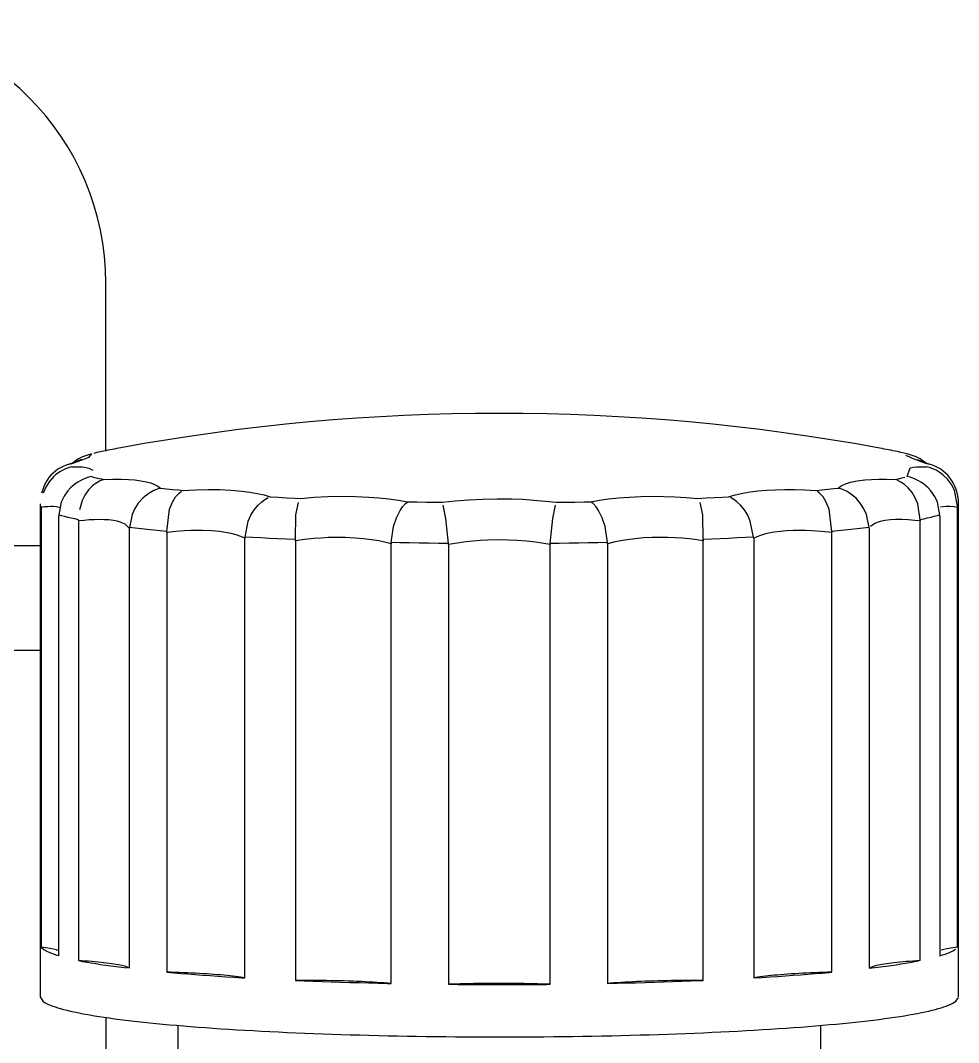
# Model space of a CAD drawing. Header units: millimetres. Extents: x 441156 to 441876, y 4514765 to 4515211.
# Drawn here: x 441490.5253 to 441490.704, y 4514937.3919 to 4514937.5866 of the extents above; entities that cross this region are included whole.
import ezdxf

# ---------------------------------------------------------------- set-up
doc = ezdxf.new("R2010")
doc.units = ezdxf.units.MM
for name, color, linetype in [('Collettore SL', 7, 'Continuous'), ('Piantone', 5, 'Continuous'), ('Staffa', 8, 'Continuous')]:
    doc.layers.add(name, color=color, linetype=linetype)

msp = doc.modelspace()

# ---------------------------------------------------------------- linework, layer by layer
at = {"layer": 'Collettore SL', "color": 254, "linetype": 'Continuous'}
for p, q in [((441490.5415003175, 4514937.396707918), (441490.5415003175, 4514937.388525819)), ((441490.5552503174, 4514937.395189829), (441490.5552503174, 4514937.386397131)), ((441490.6777503174, 4514937.386397131), (441490.6777503174, 4514937.395189829))]:
    msp.add_line(p, q, dxfattribs=at)
at = {"layer": 'Piantone', "color": 254, "linetype": 'Continuous'}
for p, q in [((441490.5388053364, 4514937.504005873), (441490.538231937, 4514937.503871009)), ((441490.6947696859, 4514937.503870737), (441490.6941952985, 4514937.504005873)), ((441490.6947727884, 4514937.503869883), (441490.694670196, 4514937.503898003)), ((441490.5290003174, 4514937.494537937), (441490.5290003174, 4514937.400635974)), ((441490.7040003174, 4514937.400635974), (441490.7040003174, 4514937.494537937)), ((441490.5291761183, 4514937.493838386), (441490.5291757136, 4514937.494055315)), ((441490.5291761183, 4514937.493838386), (441490.5291761183, 4514937.410114742)), ((441490.7038249213, 4514937.494055315), (441490.7038245166, 4514937.493838386)), ((441490.7038245166, 4514937.410114742), (441490.7038245166, 4514937.493838386)), ((441490.5325481055, 4514937.492388393), (441490.5325463046, 4514937.492172554)), ((441490.5325463046, 4514937.40844891), (441490.5325463046, 4514937.492172554)), ((441490.5363385191, 4514937.491264476), (441490.5363359578, 4514937.491481359)), ((441490.5363385191, 4514937.491264476), (441490.5363385191, 4514937.407540833)), ((441490.6966646771, 4514937.491481359), (441490.6966621157, 4514937.491264476)), ((441490.6966621157, 4514937.407540833), (441490.6966621157, 4514937.491264476)), ((441490.7004543303, 4514937.492172554), (441490.7004525294, 4514937.492388393)), ((441490.7004543303, 4514937.492172554), (441490.7004543303, 4514937.40844891)), ((441490.5460463731, 4514937.490015493), (441490.5460425839, 4514937.489799568)), ((441490.5460425839, 4514937.406075925), (441490.5460425839, 4514937.489799568)), ((441490.5531696159, 4514937.489059296), (441490.5531652067, 4514937.489276073)), ((441490.5531696159, 4514937.489059296), (441490.5531696159, 4514937.405335653)), ((441490.6798354281, 4514937.489276073), (441490.679831019, 4514937.489059296)), ((441490.679831019, 4514937.405335653), (441490.679831019, 4514937.489059296)), ((441490.686958051, 4514937.489799568), (441490.6869542617, 4514937.490015493)), ((441490.686958051, 4514937.489799568), (441490.686958051, 4514937.406075925)), ((441490.5680424263, 4514937.488188067), (441490.5680371057, 4514937.487972002)), ((441490.5680371057, 4514937.404248359), (441490.5680371057, 4514937.487972002)), ((441490.57763933, 4514937.487488824), (441490.5776336048, 4514937.487705444)), ((441490.57763933, 4514937.487488824), (441490.57763933, 4514937.40376518)), ((441490.5958832162, 4514937.487126528), (441490.5958770061, 4514937.486910287)), ((441490.5958770061, 4514937.403186643), (441490.5958770061, 4514937.486910287)), ((441490.6067962527, 4514937.486742481), (441490.606789902, 4514937.486958915)), ((441490.6067962527, 4514937.486742481), (441490.6067962527, 4514937.403018837)), ((441490.6262107328, 4514937.486958915), (441490.6262043822, 4514937.486742481)), ((441490.6262043822, 4514937.403018837), (441490.6262043822, 4514937.486742481)), ((441490.6371236288, 4514937.486910287), (441490.6371174187, 4514937.487126528)), ((441490.6371236288, 4514937.486910287), (441490.6371236288, 4514937.403186643)), ((441490.6553670301, 4514937.487705444), (441490.6553613049, 4514937.487488824)), ((441490.6553613049, 4514937.40376518), (441490.6553613049, 4514937.487488824)), ((441490.6649635292, 4514937.487972002), (441490.6649582086, 4514937.488188067)), ((441490.6649635292, 4514937.487972002), (441490.6649635292, 4514937.404248359))]:
    msp.add_line(p, q, dxfattribs=at)
for points in [[(441490.5411014564, 4514937.504555698, 0), (441490.5404330192, 4514937.504409488, 0), (441490.5398019014, 4514937.504262024, 0), (441490.5392084126, 4514937.504113377, 0), (441490.5388053364, 4514937.504005873, 0)], [(441490.6941952985, 4514937.504005873, 0), (441490.6936290304, 4514937.504155323, 0), (441490.6930249222, 4514937.504303644, 0), (441490.6923832702, 4514937.504450763, 0), (441490.6918991785, 4514937.504555698, 0)], [(441490.5368583909, 4514937.502946458, 0), (441490.5368534536, 4514937.502944126, 0), (441490.536801967, 4514937.502920724, 0), (441490.536673769, 4514937.502865234, 0), (441490.5364391796, 4514937.502768542, 0), (441490.5360620999, 4514937.502620208, 0), (441490.5355074501, 4514937.502411245, 0), (441490.534750296, 4514937.502136815, 0), (441490.533970579, 4514937.501862786, 0)], [(441490.5388053364, 4514937.504005873, 0), (441490.5389818585, 4514937.504008203, 0), (441490.5391105011, 4514937.503996727, 0), (441490.5392222441, 4514937.503927991, 0), (441490.5391206302, 4514937.503799216, 0), (441490.5387925233, 4514937.503604557, 0), (441490.5382407282, 4514937.503348518, 0), (441490.5376484514, 4514937.503103808, 0), (441490.5369218691, 4514937.502823083, 0), (441490.5360468211, 4514937.502501289, 0), (441490.5350407855, 4514937.502145112, 0)], [(441490.6979598494, 4514937.502145112, 0), (441490.6968744585, 4514937.502529927, 0), (441490.6959390774, 4514937.502875886, 0), (441490.6952505395, 4514937.503144516, 0), (441490.694690867, 4514937.503378532, 0), (441490.6942564588, 4514937.503580065, 0), (441490.6939604606, 4514937.503743672, 0), (441490.6938041046, 4514937.503869, 0), (441490.6937891946, 4514937.503954782, 0), (441490.6939195463, 4514937.504001082, 0), (441490.6941952985, 4514937.504005873, 0)], [(441490.6990324456, 4514937.501861989, 0), (441490.6988550555, 4514937.501923773, 0), (441490.6978610739, 4514937.502277106, 0), (441490.6971738292, 4514937.502531226, 0), (441490.6966847978, 4514937.502720152, 0), (441490.6963748953, 4514937.502845949, 0), (441490.6962077564, 4514937.502917497, 0), (441490.6961412898, 4514937.502947509, 0), (441490.6961344053, 4514937.502950753, 0)], [(441490.5350407855, 4514937.501560001, 0), (441490.5349864461, 4514937.501547008, 0), (441490.5345598784, 4514937.501429756, 0), (441490.5341391778, 4514937.501286686, 0), (441490.5337244339, 4514937.501117402, 0), (441490.5333266311, 4514937.500926798, 0), (441490.5329158632, 4514937.500698455, 0), (441490.5325178758, 4514937.500443494, 0), (441490.5320258495, 4514937.500076087, 0), (441490.5315608286, 4514937.49966626, 0), (441490.531120789, 4514937.499209216, 0), (441490.5307160813, 4514937.49871227, 0), (441490.5303713141, 4514937.498210957, 0), (441490.530064376, 4514937.497679065, 0), (441490.5297948988, 4514937.497111366, 0), (441490.5295704045, 4514937.496518117, 0), (441490.5293999483, 4514937.495928089, 0), (441490.5292759764, 4514937.495321449, 0), (441490.5291998651, 4514937.494692828, 0), (441490.5291811664, 4514937.49437429, 0), (441490.5291757136, 4514937.494055315, 0)], [(441490.5350407855, 4514937.502145112, 0), (441490.5349864225, 4514937.501987794, 0), (441490.534972051, 4514937.50183041, 0), (441490.5349976781, 4514937.501673037, 0), (441490.5350407855, 4514937.501560001, 0)], [(441490.5350407855, 4514937.501560001, 0), (441490.5361261764, 4514937.501574098, 0), (441490.5370615575, 4514937.501533912, 0), (441490.5377500954, 4514937.501453531, 0), (441490.5383097679, 4514937.501331358, 0), (441490.5387441761, 4514937.501164426, 0), (441490.5390401743, 4514937.500955431, 0), (441490.5391965302, 4514937.500704023, 0), (441490.5392114402, 4514937.50041236, 0), (441490.5390810886, 4514937.500075116, 0), (441490.5388053364, 4514937.499699241, 0)], [(441490.6941952985, 4514937.499699241, 0), (441490.6940187764, 4514937.499920311, 0), (441490.6938901338, 4514937.50012913, 0), (441490.6937783908, 4514937.500523535, 0), (441490.6938800046, 4514937.500858491, 0), (441490.6942081116, 4514937.501138379, 0), (441490.6947599067, 4514937.501350585, 0), (441490.6953521835, 4514937.501469214, 0), (441490.6960787658, 4514937.501544059, 0), (441490.6969538138, 4514937.501574908, 0), (441490.6979598494, 4514937.501560001, 0)], [(441490.6979598494, 4514937.501560001, 0), (441490.6980142124, 4514937.501717318, 0), (441490.6980285839, 4514937.501874702, 0), (441490.6980029568, 4514937.502032075, 0), (441490.6979598494, 4514937.502145112, 0)], [(441490.7038249213, 4514937.494055315, 0), (441490.7038023347, 4514937.494672231, 0), (441490.7037304442, 4514937.495285408, 0), (441490.7036054884, 4514937.495908285, 0), (441490.7034302303, 4514937.496518117, 0), (441490.7032132458, 4514937.497093569, 0), (441490.7029520332, 4514937.497648879, 0), (441490.7026393964, 4514937.498194871, 0), (441490.7022845536, 4514937.49871227, 0), (441490.7018925695, 4514937.49919476, 0), (441490.7014642922, 4514937.499642745, 0), (441490.7009894364, 4514937.500064111, 0), (441490.700482759, 4514937.500443494, 0), (441490.7001072074, 4514937.500684987, 0), (441490.6997187821, 4514937.500903513, 0), (441490.6993153342, 4514937.501099912, 0), (441490.6989085849, 4514937.501268896, 0), (441490.6984654947, 4514937.501422097, 0), (441490.6980141887, 4514937.501547008, 0), (441490.6979598494, 4514937.501560001, 0)], [(441490.5303579145, 4514937.499047074, 0), (441490.5302049665, 4514937.498804942, 0), (441490.5298210164, 4514937.498100179, 0), (441490.529502897, 4514937.497351626, 0), (441490.5292575132, 4514937.496565113, 0), (441490.5290796336, 4514937.495669451, 0), (441490.5290035889, 4514937.494768239, 0), (441490.5290003175, 4514937.494536911, 0)], [(441490.5411014564, 4514937.499149415, 0), (441490.5410558206, 4514937.499134885, 0), (441490.5406974587, 4514937.499005333, 0), (441490.5403460487, 4514937.498850636, 0), (441490.5399999062, 4514937.498669658, 0), (441490.5396687715, 4514937.498467852, 0), (441490.5393271802, 4514937.498227469, 0), (441490.53899846, 4514937.497961818, 0), (441490.5385915749, 4514937.497579283, 0), (441490.5382112506, 4514937.497157779, 0), (441490.5378509021, 4514937.496686712, 0), (441490.5375237651, 4514937.496180241, 0), (441490.5372452241, 4514937.495667624, 0), (441490.53700088, 4514937.495128985, 0), (441490.5367873147, 4514937.494551766, 0), (441490.5366132874, 4514937.49395449, 0), (441490.5364833242, 4514937.493357747, 0), (441490.5363931496, 4514937.492749914, 0), (441490.5363428257, 4514937.492116951, 0), (441490.5363359578, 4514937.491481359, 0)], [(441490.5388053364, 4514937.499699241, 0), (441490.5393716045, 4514937.499549789, 0), (441490.5399757127, 4514937.499401469, 0), (441490.5406173646, 4514937.49925435, 0), (441490.5411014564, 4514937.499149415, 0)], [(441490.5411014564, 4514937.499149415, 0), (441490.5428487802, 4514937.499207046, 0), (441490.5444854161, 4514937.499206386, 0), (441490.5458172309, 4514937.499157053, 0), (441490.5470420366, 4514937.499062304, 0), (441490.5481732203, 4514937.498919432, 0), (441490.5491824569, 4514937.498730496, 0), (441490.5500685867, 4514937.498495108, 0), (441490.5508231906, 4514937.498215271, 0), (441490.5514532577, 4514937.497885707, 0), (441490.5519410487, 4514937.49751309, 0)], [(441490.6810595862, 4514937.49751309, 0), (441490.6813229058, 4514937.497732827, 0), (441490.6816342659, 4514937.497938838, 0), (441490.6824379983, 4514937.498322608, 0), (441490.6834433823, 4514937.498640552, 0), (441490.6846828186, 4514937.49889635, 0), (441490.6861200913, 4514937.499077989, 0), (441490.6873895635, 4514937.499168007, 0), (441490.6887700016, 4514937.499210471, 0), (441490.6902842023, 4514937.499204602, 0), (441490.6918991785, 4514937.499149415, 0)], [(441490.6918991785, 4514937.499149415, 0), (441490.6925676157, 4514937.499295625, 0), (441490.6931987334, 4514937.499443089, 0), (441490.6937922222, 4514937.499591735, 0), (441490.6941952985, 4514937.499699241, 0)], [(441490.6966646771, 4514937.491481359, 0), (441490.6966586184, 4514937.492098716, 0), (441490.6966115486, 4514937.492713721, 0), (441490.6965205468, 4514937.493339918, 0), (441490.6963873475, 4514937.49395449, 0), (441490.6962185539, 4514937.49453587, 0), (441490.6960122877, 4514937.495098365, 0), (441490.6957626645, 4514937.495652997, 0), (441490.6954768698, 4514937.496180241, 0), (441490.6951589101, 4514937.496673642, 0), (441490.6948094225, 4514937.497133579, 0), (441490.694419853, 4514937.49756823, 0), (441490.6940021748, 4514937.497961818, 0), (441490.6936914228, 4514937.498213857, 0), (441490.6933690814, 4514937.498443307, 0), (441490.6930333422, 4514937.498651066, 0), (441490.6926939635, 4514937.498831516, 0), (441490.6923233074, 4514937.498997223, 0), (441490.6919448142, 4514937.499134885, 0), (441490.6918991785, 4514937.499149415, 0)], [(441490.5348145783, 4514937.497573944, 0), (441490.5346859896, 4514937.497444577, 0), (441490.5342552424, 4514937.496962916, 0), (441490.5338838918, 4514937.496472524, 0), (441490.5335533223, 4514937.495954532, 0), (441490.533258861, 4514937.495396684, 0), (441490.5330125521, 4514937.494816717, 0), (441490.5328212791, 4514937.494234654, 0), (441490.5326793459, 4514937.493639215, 0), (441490.5325863667, 4514937.493016466, 0), (441490.5325481055, 4514937.492388393, 0)], [(441490.5519410487, 4514937.49751309, 0), (441490.5518892237, 4514937.497499495, 0), (441490.5514808301, 4514937.497377494, 0), (441490.5510777999, 4514937.49723059, 0), (441490.5506781666, 4514937.497057687, 0), (441490.5502932242, 4514937.496864004, 0), (441490.5498931939, 4514937.496632443, 0), (441490.5495051574, 4514937.496375746, 0), (441490.549020128, 4514937.496005008, 0), (441490.5485612986, 4514937.495595354, 0), (441490.5481206515, 4514937.495136409, 0), (441490.5477143733, 4514937.494641885, 0), (441490.5473622626, 4514937.494140374, 0), (441490.5470469003, 4514937.493612457, 0), (441490.5467638095, 4514937.493045732, 0), (441490.5465245563, 4514937.492458303, 0), (441490.5463360068, 4514937.491870404, 0), (441490.5461927616, 4514937.491270582, 0), (441490.5460942679, 4514937.490644891, 0), (441490.5460463731, 4514937.490015493, 0)], [(441490.5519410487, 4514937.49751309, 0), (441490.5530596476, 4514937.497389532, 0), (441490.5542093712, 4514937.497268164, 0), (441490.5553896552, 4514937.497149045, 0), (441490.5562563426, 4514937.497064868, 0)], [(441490.5531652067, 4514937.489276073, 0), (441490.5531540069, 4514937.489893351, 0), (441490.5531705787, 4514937.490509333, 0), (441490.5532166502, 4514937.491137637, 0), (441490.5532917251, 4514937.491755409, 0), (441490.5533919687, 4514937.492340924, 0), (441490.5535184097, 4514937.492908531, 0), (441490.553674911, 4514937.493469405, 0), (441490.5538571868, 4514937.494003843, 0), (441490.5540627714, 4514937.494505289, 0), (441490.5542913158, 4514937.49497411, 0), (441490.5545486111, 4514937.495418701, 0), (441490.5548269121, 4514937.495822986, 0), (441490.5550353833, 4514937.496083004, 0), (441490.5552527617, 4514937.496320749, 0), (441490.5554802969, 4514937.496537163, 0), (441490.5557113711, 4514937.496726381, 0), (441490.5559648864, 4514937.496901679, 0), (441490.5562249149, 4514937.497049155, 0), (441490.5562563426, 4514937.497064868, 0)], [(441490.5562563426, 4514937.497064868, 0), (441490.5574313665, 4514937.497135208, 0), (441490.5585901694, 4514937.497188515, 0), (441490.5609470423, 4514937.497243999, 0), (441490.5632001786, 4514937.497223486, 0), (441490.5653937953, 4514937.497122699, 0), (441490.5674442669, 4514937.496942072, 0), (441490.5689532903, 4514937.496743493, 0), (441490.5703565718, 4514937.496496818, 0), (441490.5716710623, 4514937.496197138, 0), (441490.5728635616, 4514937.495850343, 0)], [(441490.6601370733, 4514937.495850343, 0), (441490.6614361943, 4514937.496224402, 0), (441490.6628869791, 4514937.496544427, 0), (441490.6642766868, 4514937.496777775, 0), (441490.6657664909, 4514937.496964987, 0), (441490.6673799201, 4514937.497107193, 0), (441490.6690831038, 4514937.497199991, 0), (441490.6708766543, 4514937.497242937, 0), (441490.6727444469, 4514937.497235483, 0), (441490.6747151654, 4514937.497176058, 0), (441490.6767442923, 4514937.497064868, 0)], [(441490.6767442923, 4514937.497064868, 0), (441490.6779461802, 4514937.497182335, 0), (441490.6791179221, 4514937.497302094, 0), (441490.6802589432, 4514937.497424084, 0), (441490.6810595862, 4514937.49751309, 0)], [(441490.6798354281, 4514937.489276073, 0), (441490.6798466279, 4514937.489893351, 0), (441490.6798300561, 4514937.490509333, 0), (441490.6797839847, 4514937.491137637, 0), (441490.6797089098, 4514937.491755409, 0), (441490.6796086662, 4514937.492340924, 0), (441490.6794822252, 4514937.492908531, 0), (441490.6793257238, 4514937.493469405, 0), (441490.6791434481, 4514937.494003843, 0), (441490.6789378634, 4514937.494505289, 0), (441490.6787093191, 4514937.49497411, 0), (441490.6784520238, 4514937.495418701, 0), (441490.6781737228, 4514937.495822986, 0), (441490.6779652516, 4514937.496083004, 0), (441490.6777478732, 4514937.496320749, 0), (441490.677520338, 4514937.496537163, 0), (441490.6772892638, 4514937.496726381, 0), (441490.6770357484, 4514937.496901679, 0), (441490.67677572, 4514937.497049155, 0), (441490.6767442923, 4514937.497064868, 0)], [(441490.6869542617, 4514937.490015493, 0), (441490.6869084574, 4514937.49062685, 0), (441490.6868148865, 4514937.491234834, 0), (441490.6866695145, 4514937.491852824, 0), (441490.6864760786, 4514937.492458303, 0), (441490.6862438825, 4514937.493030112, 0), (441490.6859701226, 4514937.493582417, 0), (441490.6856476365, 4514937.494126051, 0), (441490.6852862615, 4514937.494641885, 0), (441490.6848912918, 4514937.495123661, 0), (441490.6844636772, 4514937.495571804, 0), (441490.6839934514, 4514937.495994279, 0), (441490.6834954775, 4514937.496375746, 0), (441490.6831285701, 4514937.496619308, 0), (441490.6827508466, 4514937.496840398, 0), (441490.6823602637, 4514937.497039877, 0), (441490.6819681618, 4514937.497212369, 0), (441490.6815428236, 4514937.497369821, 0), (441490.6811114111, 4514937.497499495, 0), (441490.6810595862, 4514937.49751309, 0)], [(441490.7004525294, 4514937.492388393, 0), (441490.7004161394, 4514937.492998486, 0), (441490.7003280991, 4514937.49360368, 0), (441490.7001842607, 4514937.494217225, 0), (441490.6999880828, 4514937.494816717, 0), (441490.6997490788, 4514937.495381285, 0), (441490.6994644258, 4514937.495925007, 0), (441490.6991264839, 4514937.496458491, 0), (441490.6987453925, 4514937.496962916, 0), (441490.6983266631, 4514937.497432187, 0), (441490.6981963218, 4514937.49756384, 0)], [(441490.5291757136, 4514937.494055315, 0), (441490.5290772853, 4514937.49421814, 0), (441490.5290188207, 4514937.494381111, 0), (441490.5290003174, 4514937.494537937, 0)], [(441490.5680424263, 4514937.488188067, 0), (441490.5680918384, 4514937.488798711, 0), (441490.5681799359, 4514937.489411663, 0), (441490.5683087239, 4514937.490031613, 0), (441490.56847667, 4514937.490644899, 0), (441490.5686733044, 4514937.491221406, 0), (441490.5689038993, 4514937.491783354, 0), (441490.5691710306, 4514937.492334224, 0), (441490.5694701042, 4514937.492862033, 0), (441490.5697925425, 4514937.493353297, 0), (441490.5701419172, 4514937.493814918, 0), (441490.5705214309, 4514937.494249082, 0), (441490.5709241063, 4514937.494645759, 0), (441490.5712181065, 4514937.494899087, 0), (441490.5715208412, 4514937.495131026, 0), (441490.5718324019, 4514937.495341294, 0), (441490.5721442527, 4514937.495524605, 0), (441490.5724809109, 4514937.495693499, 0), (441490.5728226513, 4514937.495835323, 0), (441490.5728635616, 4514937.495850343, 0)], [(441490.5728635616, 4514937.495850343, 0), (441490.5743995717, 4514937.495767581, 0), (441490.575956237, 4514937.495687804, 0), (441490.5775327936, 4514937.495611052, 0), (441490.5786775413, 4514937.495557787, 0)], [(441490.5776336048, 4514937.487705444, 0), (441490.5776064973, 4514937.488322133, 0), (441490.5775905722, 4514937.488938126, 0), (441490.5775861566, 4514937.489567069, 0), (441490.5775940519, 4514937.490186118, 0), (441490.5776136547, 4514937.490773475, 0), (441490.5776450198, 4514937.491343507, 0), (441490.5776895229, 4514937.491907469, 0), (441490.5777462944, 4514937.49244558, 0), (441490.5778147075, 4514937.492951238, 0), (441490.5778947429, 4514937.4934248, 0), (441490.5779887306, 4514937.49387479, 0), (441490.578094087, 4514937.494284971, 0), (441490.5781751326, 4514937.494549438, 0), (441490.578261329, 4514937.494791849, 0), (441490.5783532162, 4514937.495013172, 0), (441490.5784481148, 4514937.495207399, 0), (441490.5785539118, 4514937.495388219, 0), (441490.5786641123, 4514937.495541384, 0), (441490.5786775413, 4514937.495557787, 0)], [(441490.5786775413, 4514937.495557787, 0), (441490.5799440151, 4514937.495665647, 0), (441490.5812109523, 4514937.495756233, 0), (441490.5838469586, 4514937.495888447, 0), (441490.5864492609, 4514937.495942553, 0), (441490.5890733295, 4514937.495915803, 0), (441490.5916229606, 4514937.495805871, 0), (441490.593572867, 4514937.495660448, 0), (441490.5954555697, 4514937.495464271, 0), (441490.5972959365, 4514937.495213075, 0), (441490.5990493112, 4514937.494911552, 0)], [(441490.5958832162, 4514937.487126528, 0), (441490.595930806, 4514937.487740848, 0), (441490.5960022744, 4514937.488354068, 0), (441490.5961000414, 4514937.488979771, 0), (441490.5962211444, 4514937.489595227, 0), (441490.5963599049, 4514937.490178804, 0), (441490.5965181168, 4514937.490744812, 0), (441490.5966995574, 4514937.491304431, 0), (441490.596898373, 4514937.491838036, 0), (441490.5971115178, 4514937.492339103, 0), (441490.597338384, 4514937.492808008, 0), (441490.5975839561, 4514937.493253189, 0), (441490.5978402189, 4514937.493658582, 0), (441490.5980268019, 4514937.493919702, 0), (441490.5982170827, 4514937.49415881, 0), (441490.5984120425, 4514937.494376863, 0), (441490.5986060282, 4514937.494567947, 0), (441490.5988145939, 4514937.494745508, 0), (441490.5990242501, 4514937.494895518, 0), (441490.5990493112, 4514937.494911552, 0)], [(441490.5990493112, 4514937.494911552, 0), (441490.6008174672, 4514937.494879568, 0), (441490.6025933173, 4514937.494851005, 0), (441490.6043759904, 4514937.494825877, 0), (441490.6056607251, 4514937.494809949, 0)], [(441490.6056607251, 4514937.494809949, 0), (441490.6068658934, 4514937.494955792, 0), (441490.6080881534, 4514937.495084632, 0), (441490.6106853518, 4514937.495297269, 0), (441490.6133229443, 4514937.495431902, 0), (441490.6160609631, 4514937.495487556, 0), (441490.6188022307, 4514937.495458933, 0), (441490.6209578327, 4514937.495376604, 0), (441490.6230928748, 4514937.495242171, 0), (441490.6252371426, 4514937.49505221, 0), (441490.6273399098, 4514937.494809949, 0)], [(441490.606789902, 4514937.486958915, 0), (441490.6067501564, 4514937.487574577, 0), (441490.6067036553, 4514937.488189611, 0), (441490.6066492851, 4514937.488817651, 0), (441490.6065890485, 4514937.489435894, 0), (441490.6065256461, 4514937.490022577, 0), (441490.6064581522, 4514937.490592054, 0), (441490.6063852893, 4514937.491155582, 0), (441490.6063097093, 4514937.491693404, 0), (441490.6062326991, 4514937.492198929, 0), (441490.6061545721, 4514937.492672522, 0), (441490.6060739157, 4514937.493122716, 0), (441490.6059936201, 4514937.493533282, 0), (441490.6059374649, 4514937.493798132, 0), (441490.6058820827, 4514937.494041015, 0), (441490.6058272389, 4514937.494262908, 0), (441490.6057745157, 4514937.494457783, 0), (441490.6057198337, 4514937.494639389, 0), (441490.6056669144, 4514937.494793435, 0), (441490.6056607251, 4514937.494809949, 0)], [(441490.6262107328, 4514937.486958915, 0), (441490.6262504784, 4514937.487574577, 0), (441490.6262969795, 4514937.488189611, 0), (441490.6263513498, 4514937.488817651, 0), (441490.6264115864, 4514937.489435894, 0), (441490.6264749888, 4514937.490022577, 0), (441490.6265424826, 4514937.490592054, 0), (441490.6266153455, 4514937.491155582, 0), (441490.6266909256, 4514937.491693404, 0), (441490.6267679357, 4514937.492198929, 0), (441490.6268460628, 4514937.492672522, 0), (441490.6269267192, 4514937.493122716, 0), (441490.6270070148, 4514937.493533282, 0), (441490.62706317, 4514937.493798132, 0), (441490.6271185522, 4514937.494041015, 0), (441490.627173396, 4514937.494262908, 0), (441490.6272261192, 4514937.494457783, 0), (441490.6272808012, 4514937.494639389, 0), (441490.6273337205, 4514937.494793435, 0), (441490.6273399098, 4514937.494809949, 0)], [(441490.6273399098, 4514937.494809949, 0), (441490.6291269459, 4514937.4948326, 0), (441490.6309077871, 4514937.494858696, 0), (441490.63268156, 4514937.494888224, 0), (441490.6339513236, 4514937.494911552, 0)], [(441490.6339513236, 4514937.494911552, 0), (441490.6355847033, 4514937.495194514, 0), (441490.6373016595, 4514937.495434579, 0), (441490.6392763335, 4514937.495646764, 0), (441490.6413262871, 4514937.495802746, 0), (441490.6434869767, 4514937.495902971, 0), (441490.6457038561, 4514937.495943106, 0), (441490.6478051563, 4514937.495926196, 0), (441490.6499350201, 4514937.495857307, 0), (441490.6521245586, 4514937.495733947, 0), (441490.6543230935, 4514937.495557787, 0)], [(441490.6371174187, 4514937.487126528, 0), (441490.6370698289, 4514937.487740848, 0), (441490.6369983605, 4514937.488354068, 0), (441490.6369005935, 4514937.488979771, 0), (441490.6367794905, 4514937.489595227, 0), (441490.63664073, 4514937.490178804, 0), (441490.636482518, 4514937.490744812, 0), (441490.6363010775, 4514937.491304431, 0), (441490.6361022618, 4514937.491838036, 0), (441490.6358891171, 4514937.492339103, 0), (441490.6356622509, 4514937.492808008, 0), (441490.6354166788, 4514937.493253189, 0), (441490.635160416, 4514937.493658582, 0), (441490.634973833, 4514937.493919702, 0), (441490.6347835521, 4514937.49415881, 0), (441490.6345885924, 4514937.494376863, 0), (441490.6343946067, 4514937.494567947, 0), (441490.634186041, 4514937.494745508, 0), (441490.6339763848, 4514937.494895518, 0), (441490.6339513236, 4514937.494911552, 0)], [(441490.6543230935, 4514937.495557787, 0), (441490.6559134667, 4514937.495632343, 0), (441490.6574845035, 4514937.49570995, 0), (441490.659035433, 4514937.495790571, 0), (441490.6601370733, 4514937.495850343, 0)], [(441490.6553670301, 4514937.487705444, 0), (441490.6553941375, 4514937.488322133, 0), (441490.6554100626, 4514937.488938126, 0), (441490.6554144783, 4514937.489567069, 0), (441490.655406583, 4514937.490186118, 0), (441490.6553869802, 4514937.490773475, 0), (441490.6553556151, 4514937.491343507, 0), (441490.655311112, 4514937.491907469, 0), (441490.6552543404, 4514937.49244558, 0), (441490.6551859273, 4514937.492951238, 0), (441490.655105892, 4514937.4934248, 0), (441490.6550119043, 4514937.49387479, 0), (441490.6549065479, 4514937.494284971, 0), (441490.6548255022, 4514937.494549438, 0), (441490.6547393059, 4514937.494791849, 0), (441490.6546474187, 4514937.495013172, 0), (441490.6545525201, 4514937.495207399, 0), (441490.6544467231, 4514937.495388219, 0), (441490.6543365226, 4514937.495541384, 0), (441490.6543230935, 4514937.495557787, 0)], [(441490.6649582086, 4514937.488188067, 0), (441490.6649087965, 4514937.488798711, 0), (441490.664820699, 4514937.489411663, 0), (441490.664691911, 4514937.490031613, 0), (441490.6645239648, 4514937.490644899, 0), (441490.6643273305, 4514937.491221406, 0), (441490.6640967355, 4514937.491783354, 0), (441490.6638296043, 4514937.492334224, 0), (441490.6635305306, 4514937.492862033, 0), (441490.6632080923, 4514937.493353297, 0), (441490.6628587177, 4514937.493814918, 0), (441490.662479204, 4514937.494249082, 0), (441490.6620765286, 4514937.494645759, 0), (441490.6617825284, 4514937.494899087, 0), (441490.6614797937, 4514937.495131026, 0), (441490.661168233, 4514937.495341294, 0), (441490.6608563822, 4514937.495524605, 0), (441490.660519724, 4514937.495693499, 0), (441490.6601779836, 4514937.495835323, 0), (441490.6601370733, 4514937.495850343, 0)], [(441490.7040003174, 4514937.494537937, 0), (441490.703980318, 4514937.494374895, 0), (441490.7039203289, 4514937.494211928, 0), (441490.7038249213, 4514937.494055315, 0)], [(441490.5327256093, 4514937.493791888, 0), (441490.5324962703, 4514937.493870395, 0), (441490.5320686761, 4514937.493952567, 0), (441490.5315403643, 4514937.493993024, 0), (441490.5310439515, 4514937.493995177, 0), (441490.5304859952, 4514937.493970366, 0), (441490.5298604003, 4514937.493917938, 0), (441490.5291761183, 4514937.493838386, 0)], [(441490.7038245166, 4514937.493838386, 0), (441490.7031491561, 4514937.493917046, 0), (441490.7023518186, 4514937.493980053, 0), (441490.7016538771, 4514937.493997161, 0), (441490.7010554124, 4514937.493966703, 0), (441490.7005702234, 4514937.493887404, 0), (441490.7002695138, 4514937.493789523, 0)], [(441490.5363359578, 4514937.491481359, 0), (441490.5356044997, 4514937.491631432, 0), (441490.5349100215, 4514937.491782831, 0), (441490.5342528407, 4514937.491935492, 0), (441490.5336332577, 4514937.49208934, 0), (441490.5330515556, 4514937.49224431, 0), (441490.5325481055, 4514937.492388393, 0)], [(441490.5460425839, 4514937.489799568, 0), (441490.546040204, 4514937.489803953, 0), (441490.5457076569, 4514937.490237985, 0), (441490.5452150924, 4514937.490613194, 0), (441490.544784622, 4514937.490835054, 0), (441490.5442803116, 4514937.491026926, 0), (441490.5437045567, 4514937.491187715, 0), (441490.5429574723, 4514937.491333164, 0), (441490.5421215834, 4514937.491436383, 0), (441490.5411821007, 4514937.491497546, 0), (441490.5401591941, 4514937.491514164, 0), (441490.5392789724, 4514937.49149516, 0), (441490.5383510149, 4514937.491447514, 0), (441490.5373659937, 4514937.491370335, 0), (441490.5363385191, 4514937.491264476, 0)], [(441490.6966621157, 4514937.491264476, 0), (441490.6956483627, 4514937.491369095, 0), (441490.6943811844, 4514937.49146393, 0), (441490.6931921753, 4514937.491509936, 0), (441490.69206519, 4514937.491505826, 0), (441490.6910335801, 4514937.491450005, 0), (441490.6899779314, 4514937.49132267, 0), (441490.6890629605, 4514937.491128738, 0), (441490.6885196579, 4514937.490957472, 0), (441490.688047169, 4514937.490755936, 0), (441490.6876476445, 4514937.490525261, 0), (441490.687240791, 4514937.49018503, 0), (441490.686958051, 4514937.489799568, 0)], [(441490.7004525294, 4514937.492388393, 0), (441490.699906056, 4514937.492232453, 0), (441490.6993214553, 4514937.492077567, 0), (441490.6986989947, 4514937.491923805, 0), (441490.6980389586, 4514937.49177124, 0), (441490.6973416487, 4514937.491619938, 0), (441490.6966646771, 4514937.491481359, 0)], [(441490.5531652067, 4514937.489276073, 0), (441490.5518889435, 4514937.48939529, 0), (441490.5506422162, 4514937.489516858, 0), (441490.5494255945, 4514937.489640721, 0), (441490.5482396346, 4514937.489766823, 0), (441490.5470848787, 4514937.489895106, 0), (441490.5460463731, 4514937.490015493, 0)], [(441490.5680371057, 4514937.487972002, 0), (441490.5672293162, 4514937.488318984, 0), (441490.566351003, 4514937.488614881, 0), (441490.5653842037, 4514937.488868563, 0), (441490.5643112808, 4514937.489082175, 0), (441490.5631555169, 4514937.489249198, 0), (441490.5616539939, 4514937.489387472, 0), (441490.5600503239, 4514937.489455147, 0), (441490.558895157, 4514937.489460298, 0), (441490.5577004139, 4514937.489431934, 0), (441490.5564723759, 4514937.489370311, 0), (441490.5548412846, 4514937.489241757, 0), (441490.5531696159, 4514937.489059296, 0)], [(441490.679831019, 4514937.489059296, 0), (441490.6798128315, 4514937.489061546, 0), (441490.6779164906, 4514937.489264066, 0), (441490.6760743489, 4514937.489396774, 0), (441490.6748476185, 4514937.489446503, 0), (441490.6736564164, 4514937.489462265, 0), (441490.6725071253, 4514937.489443877, 0), (441490.671244357, 4514937.489380567, 0), (441490.6700467651, 4514937.489272572, 0), (441490.6688991198, 4514937.489116948, 0), (441490.6678302427, 4514937.488916297, 0), (441490.6670308068, 4514937.48872283, 0), (441490.6662877071, 4514937.488501614, 0), (441490.6655948747, 4514937.48825016, 0), (441490.6649635292, 4514937.487972002, 0)], [(441490.6869542617, 4514937.490015493, 0), (441490.6858287994, 4514937.489885247, 0), (441490.684671645, 4514937.489757128, 0), (441490.6834833274, 4514937.489631196, 0), (441490.6822643899, 4514937.489507505, 0), (441490.6810153897, 4514937.489386114, 0), (441490.6798354281, 4514937.489276073, 0)], [(441490.5776336048, 4514937.487705444, 0), (441490.5759664727, 4514937.487779427, 0), (441490.5743178697, 4514937.487856501, 0), (441490.5726885497, 4514937.487936628, 0), (441490.5710792573, 4514937.488019773, 0), (441490.5694907282, 4514937.488105897, 0), (441490.5680424263, 4514937.488188067, 0)], [(441490.5958770061, 4514937.486910287, 0), (441490.5949026439, 4514937.487160301, 0), (441490.593555209, 4514937.487446349, 0), (441490.5921358181, 4514937.487683113, 0), (441490.5906181034, 4514937.487872416, 0), (441490.5890406474, 4514937.488007402, 0), (441490.5871725014, 4514937.488093891, 0), (441490.5852510654, 4514937.488107393, 0), (441490.5839072114, 4514937.488074139, 0), (441490.5825483747, 4514937.488006532, 0), (441490.5811815833, 4514937.487905032, 0), (441490.5794091932, 4514937.487724174, 0), (441490.57763933, 4514937.487488824, 0)], [(441490.606789902, 4514937.486958915, 0), (441490.6049329817, 4514937.486978741, 0), (441490.6030813491, 4514937.487002023, 0), (441490.6012358507, 4514937.48702875, 0), (441490.5993973302, 4514937.487058909, 0), (441490.5975666279, 4514937.487092487, 0), (441490.5958832162, 4514937.487126528, 0)], [(441490.6262043822, 4514937.486742481, 0), (441490.6249954698, 4514937.486958942, 0), (441490.623370469, 4514937.48719931, 0), (441490.621709339, 4514937.487388734, 0), (441490.6199832852, 4514937.487528186, 0), (441490.6182378193, 4514937.487612106, 0), (441490.6162283764, 4514937.487639005, 0), (441490.6142209278, 4514937.487592127, 0), (441490.6128504755, 4514937.48751716, 0), (441490.6114914409, 4514937.487407786, 0), (441490.6101507513, 4514937.487264678, 0), (441490.6084508389, 4514937.487030457, 0), (441490.6067962527, 4514937.486742481, 0)], [(441490.6371174187, 4514937.487126528, 0), (441490.6352946821, 4514937.487089806, 0), (441490.6334633541, 4514937.487056488, 0), (441490.6316242717, 4514937.48702659, 0), (441490.6297782757, 4514937.487000126, 0), (441490.62792621, 4514937.486977108, 0), (441490.6262107328, 4514937.486958915, 0)], [(441490.6553613049, 4514937.487488824, 0), (441490.6553422909, 4514937.487491644, 0), (441490.6533304576, 4514937.487754226, 0), (441490.65131725, 4514937.487946182, 0), (441490.6499410188, 4514937.488035914, 0), (441490.6485746716, 4514937.48809098, 0), (441490.6472254228, 4514937.488110988, 0), (441490.6455870431, 4514937.488086961, 0), (441490.6439891181, 4514937.488009343, 0), (441490.6424062744, 4514937.487874896, 0), (441490.6408833803, 4514937.48768581, 0), (441490.6395679188, 4514937.487469171, 0), (441490.6383120452, 4514937.487210005, 0), (441490.6371236288, 4514937.486910287, 0)], [(441490.6649582086, 4514937.488188067, 0), (441490.6633895048, 4514937.488099225, 0), (441490.6617993665, 4514937.488013326, 0), (441490.6601885206, 4514937.48793041, 0), (441490.6585577035, 4514937.487850514, 0), (441490.6569076608, 4514937.487773676, 0), (441490.6553670301, 4514937.487705444, 0)], [(441490.5291761183, 4514937.410114742, 0), (441490.5293146014, 4514937.409952139, 0), (441490.5294929398, 4514937.40978983, 0), (441490.5297110519, 4514937.40962789, 0), (441490.5299688379, 4514937.409466395, 0), (441490.5302661801, 4514937.409305416, 0), (441490.5306029423, 4514937.409145028, 0), (441490.5309789709, 4514937.408985306, 0), (441490.5313940938, 4514937.408826319, 0), (441490.5318481213, 4514937.408668143, 0), (441490.5323408458, 4514937.408510848, 0), (441490.5325463046, 4514937.40844891, 0)], [(441490.5325463046, 4514937.409417355, 0), (441490.5323375606, 4514937.4094912, 0), (441490.532099374, 4514937.409564366, 0), (441490.5318320349, 4514937.409636763, 0), (441490.5315358691, 4514937.409708302, 0), (441490.5312112374, 4514937.409778898, 0), (441490.5308585351, 4514937.409848462, 0), (441490.5304781923, 4514937.409916911, 0), (441490.5300706721, 4514937.409984162, 0), (441490.5296364711, 4514937.410050132, 0), (441490.5291761183, 4514937.410114742, 0)], [(441490.7004543303, 4514937.40844891, 0), (441490.7009622952, 4514937.408605836, 0), (441490.7014316499, 4514937.408763672, 0), (441490.70186218, 4514937.408922347, 0), (441490.7022536887, 4514937.409081788, 0), (441490.702605997, 4514937.409241921, 0), (441490.7029189438, 4514937.409402675, 0), (441490.7031923861, 4514937.409563975, 0), (441490.7034261988, 4514937.409725748, 0), (441490.7036202751, 4514937.409887919, 0), (441490.7037745264, 4514937.410050415, 0), (441490.7038245166, 4514937.410114742, 0)], [(441490.7038245166, 4514937.410114742, 0), (441490.7033641638, 4514937.410050132, 0), (441490.7029299628, 4514937.409984162, 0), (441490.7025224426, 4514937.409916911, 0), (441490.7021420997, 4514937.409848462, 0), (441490.7017893976, 4514937.409778898, 0), (441490.7014647658, 4514937.409708302, 0), (441490.7011685999, 4514937.409636763, 0), (441490.7009012608, 4514937.409564366, 0), (441490.7006630743, 4514937.4094912, 0), (441490.7004543303, 4514937.409417355, 0)], [(441490.5363385191, 4514937.407540833, 0), (441490.5371067473, 4514937.407392163, 0), (441490.5379112686, 4514937.407244959, 0), (441490.5387517153, 4514937.407099288, 0), (441490.5396277031, 4514937.406955216, 0), (441490.5405388318, 4514937.406812808, 0), (441490.5414846847, 4514937.406672132, 0), (441490.5424648295, 4514937.406533251, 0), (441490.5434788181, 4514937.406396226, 0), (441490.5445261871, 4514937.406261124, 0), (441490.5456064575, 4514937.406128002, 0), (441490.5460425839, 4514937.406075925, 0)], [(441490.5460425839, 4514937.406075925, 0), (441490.5459187293, 4514937.406151209, 0), (441490.5457648044, 4514937.40622607, 0), (441490.5455809968, 4514937.406300417, 0), (441490.5453675305, 4514937.406374161, 0), (441490.5451246655, 4514937.406447209, 0), (441490.5448526976, 4514937.406519475, 0), (441490.5445519583, 4514937.40659087, 0), (441490.544222814, 4514937.406661306, 0), (441490.5438656656, 4514937.406730698, 0), (441490.5434809484, 4514937.406798962, 0), (441490.5430691309, 4514937.406866013, 0), (441490.5426307149, 4514937.406931772, 0), (441490.5421662348, 4514937.406996156, 0), (441490.5416762561, 4514937.407059089, 0), (441490.541161376, 4514937.407120493, 0), (441490.5406222218, 4514937.407180293, 0), (441490.5400594503, 4514937.407238417, 0), (441490.5394737471, 4514937.407294795, 0), (441490.538865826, 4514937.407349356, 0), (441490.5382364275, 4514937.407402034, 0), (441490.5375863184, 4514937.407452767, 0), (441490.5369162909, 4514937.40750149, 0), (441490.5363385191, 4514937.407540833, 0)], [(441490.686958051, 4514937.406075925, 0), (441490.6880511959, 4514937.406208245, 0), (441490.6891116326, 4514937.406342572, 0), (441490.6901388767, 4514937.406478843, 0), (441490.6911324583, 4514937.406616998, 0), (441490.6920919234, 4514937.406756973, 0), (441490.6930168333, 4514937.406898702, 0), (441490.6939067652, 4514937.407042124, 0), (441490.6947613123, 4514937.407187171, 0), (441490.6955800841, 4514937.407333777, 0), (441490.6963627061, 4514937.407481875, 0), (441490.6966621157, 4514937.407540833, 0)], [(441490.6966621157, 4514937.407540833, 0), (441490.6959759824, 4514937.407493842, 0), (441490.6953090833, 4514937.407444794, 0), (441490.6946622308, 4514937.407393746, 0), (441490.6940362132, 4514937.407340762, 0), (441490.6934317931, 4514937.407285906, 0), (441490.6928497068, 4514937.407229246, 0), (441490.6922906636, 4514937.407170849, 0), (441490.6917553446, 4514937.407110788, 0), (441490.691244402, 4514937.407049134, 0), (441490.6907584582, 4514937.406985965, 0), (441490.6902981054, 4514937.406921355, 0), (441490.6898639044, 4514937.406855385, 0), (441490.6894563842, 4514937.406788134, 0), (441490.6890760413, 4514937.406719684, 0), (441490.6887233391, 4514937.406650119, 0), (441490.6883987074, 4514937.406579524, 0), (441490.6881025415, 4514937.406507985, 0), (441490.6878352024, 4514937.406435588, 0), (441490.6875970158, 4514937.406362422, 0), (441490.6873882719, 4514937.406288576, 0), (441490.687209225, 4514937.40621414, 0), (441490.6870600931, 4514937.406139206, 0), (441490.686958051, 4514937.406075925, 0)], [(441490.5531696159, 4514937.405335653, 0), (441490.5544749293, 4514937.40521885, 0), (441490.5558085964, 4514937.405104505, 0), (441490.5571700075, 4514937.404992672, 0), (441490.5585585402, 4514937.404883401, 0), (441490.5599735599, 4514937.404776742, 0), (441490.5614144196, 4514937.404672744, 0), (441490.5628804606, 4514937.404571455, 0), (441490.564371013, 4514937.40447292, 0), (441490.5658853952, 4514937.404377186, 0), (441490.567422915, 4514937.404284296, 0), (441490.5680371057, 4514937.404248359, 0)], [(441490.5680371057, 4514937.404248359, 0), (441490.5676252882, 4514937.40431541, 0), (441490.5671868723, 4514937.404381169, 0), (441490.566722392, 4514937.404445553, 0), (441490.5662324134, 4514937.404508485, 0), (441490.5657175333, 4514937.40456989, 0), (441490.5651783791, 4514937.404629691, 0), (441490.5646156076, 4514937.404687814, 0), (441490.5640299045, 4514937.404744191, 0), (441490.5634219833, 4514937.404798753, 0), (441490.5627925848, 4514937.404851431, 0), (441490.5621424757, 4514937.404902163, 0), (441490.5614724482, 4514937.404950887, 0), (441490.5607833185, 4514937.404997543, 0), (441490.5600759262, 4514937.405042075, 0), (441490.5593511332, 4514937.405084427, 0), (441490.5586098225, 4514937.40512455, 0), (441490.5578528973, 4514937.405162393, 0), (441490.5570812799, 4514937.405197911, 0), (441490.5562959102, 4514937.40523106, 0), (441490.5554977452, 4514937.4052618, 0), (441490.5546877573, 4514937.405290093, 0), (441490.5538669333, 4514937.405315906, 0), (441490.5531696159, 4514937.405335653, 0)], [(441490.6649635292, 4514937.404248359, 0), (441490.6665100046, 4514937.404340113, 0), (441490.6680336192, 4514937.404434728, 0), (441490.6695336763, 4514937.404532161, 0), (441490.6710094903, 4514937.404632366, 0), (441490.6724603865, 4514937.404735298, 0), (441490.6738857017, 4514937.404840911, 0), (441490.6752847844, 4514937.404949155, 0), (441490.6766569949, 4514937.405059981, 0), (441490.678001706, 4514937.405173339, 0), (441490.679318303, 4514937.405289176, 0), (441490.679831019, 4514937.405335653, 0)], [(441490.679831019, 4514937.405335653, 0), (441490.6790018629, 4514937.40531195, 0), (441490.6781827035, 4514937.405285738, 0), (441490.6773745388, 4514937.405257052, 0), (441490.6765783533, 4514937.405225924, 0), (441490.6757951172, 4514937.405192394, 0), (441490.6750257846, 4514937.405156502, 0), (441490.674271293, 4514937.405118291, 0), (441490.6735325614, 4514937.405077809, 0), (441490.67281049, 4514937.405035105, 0), (441490.6721059585, 4514937.40499023, 0), (441490.6714198251, 4514937.404943239, 0), (441490.670752926, 4514937.404894191, 0), (441490.6701060736, 4514937.404843143, 0), (441490.6694800559, 4514937.404790159, 0), (441490.6688756357, 4514937.404735303, 0), (441490.6682935494, 4514937.404678643, 0), (441490.6677345063, 4514937.404620246, 0), (441490.6671991873, 4514937.404560184, 0), (441490.6666882446, 4514937.404498531, 0), (441490.6662023009, 4514937.404435361, 0), (441490.6657419481, 4514937.404370752, 0), (441490.6653077471, 4514937.404304781, 0), (441490.6649635292, 4514937.404248359, 0)], [(441490.5958770061, 4514937.403186643, 0), (441490.595226897, 4514937.403237375, 0), (441490.5945568695, 4514937.403286099, 0), (441490.5938677397, 4514937.403332755, 0), (441490.5931603474, 4514937.403377287, 0), (441490.5924355544, 4514937.40341964, 0), (441490.5916942438, 4514937.403459762, 0), (441490.5909373186, 4514937.403497605, 0), (441490.5901657011, 4514937.403533123, 0), (441490.5893803315, 4514937.403566272, 0), (441490.5885821665, 4514937.403597012, 0), (441490.5877721785, 4514937.403625306, 0), (441490.5869513545, 4514937.403651118, 0), (441490.5861206945, 4514937.403674418, 0), (441490.5852812105, 4514937.403695177, 0), (441490.5844339254, 4514937.403713371, 0), (441490.5835798713, 4514937.403728976, 0), (441490.5827200888, 4514937.403741973, 0), (441490.5818556254, 4514937.403752348, 0), (441490.5809875344, 4514937.403760087, 0), (441490.5801168734, 4514937.40376518, 0), (441490.5792447031, 4514937.403767623, 0), (441490.5783720862, 4514937.403767411, 0), (441490.57763933, 4514937.40376518, 0)], [(441490.57763933, 4514937.40376518, 0), (441490.5793242886, 4514937.403694331, 0), (441490.5810262416, 4514937.403626638, 0), (441490.5827444107, 4514937.403562131, 0), (441490.5844780108, 4514937.40350084, 0), (441490.5862262491, 4514937.403442794, 0), (441490.5879883266, 4514937.403388019, 0), (441490.5897634379, 4514937.40333654, 0), (441490.5915507713, 4514937.403288379, 0), (441490.5933495099, 4514937.403243561, 0), (441490.5951588314, 4514937.403202104, 0), (441490.5958770061, 4514937.403186643, 0)], [(441490.6262043822, 4514937.403018837, 0), (441490.6253943943, 4514937.40304713, 0), (441490.6245735703, 4514937.403072943, 0), (441490.6237429103, 4514937.403096244, 0), (441490.6229034263, 4514937.403117003, 0), (441490.6220561411, 4514937.403135196, 0), (441490.621202087, 4514937.403150801, 0), (441490.6203423045, 4514937.403163798, 0), (441490.6194778412, 4514937.403174173, 0), (441490.6186097502, 4514937.403181912, 0), (441490.6177390891, 4514937.403187006, 0), (441490.6168669189, 4514937.403189448, 0), (441490.6159943019, 4514937.403189235, 0), (441490.6151223015, 4514937.40318637, 0), (441490.61425198, 4514937.403180853, 0), (441490.6133843977, 4514937.403172692, 0), (441490.6125206117, 4514937.403161897, 0), (441490.6116616744, 4514937.403148482, 0), (441490.6108086322, 4514937.403132462, 0), (441490.6099625244, 4514937.403113857, 0), (441490.6091243819, 4514937.40309269, 0), (441490.6082952259, 4514937.403068987, 0), (441490.6074760665, 4514937.403042776, 0), (441490.6067962527, 4514937.403018837, 0)], [(441490.6067962527, 4514937.403018837, 0), (441490.6086576257, 4514937.403002487, 0), (441490.6105225838, 4514937.40298961, 0), (441490.6123902745, 4514937.40298021, 0), (441490.6142598441, 4514937.402974294, 0), (441490.6161304378, 4514937.402971861, 0), (441490.6180012006, 4514937.402972915, 0), (441490.6198712773, 4514937.402977454, 0), (441490.6217398131, 4514937.402985477, 0), (441490.6236059537, 4514937.402996981, 0), (441490.6254688461, 4514937.403011957, 0), (441490.6262043822, 4514937.403018837, 0)], [(441490.6553613049, 4514937.40376518, 0), (441490.6544891346, 4514937.403767623, 0), (441490.6536165177, 4514937.403767411, 0), (441490.6527445173, 4514937.403764544, 0), (441490.6518741957, 4514937.403759028, 0), (441490.6510066135, 4514937.403750867, 0), (441490.6501428274, 4514937.403740073, 0), (441490.6492838901, 4514937.403726657, 0), (441490.6484308479, 4514937.403710637, 0), (441490.6475847401, 4514937.403692032, 0), (441490.6467465977, 4514937.403670865, 0), (441490.6459174416, 4514937.403647161, 0), (441490.6450982823, 4514937.40362095, 0), (441490.6442901175, 4514937.403592263, 0), (441490.6434939321, 4514937.403561136, 0), (441490.642710696, 4514937.403527605, 0), (441490.6419413634, 4514937.403491713, 0), (441490.6411868717, 4514937.403453503, 0), (441490.6404481402, 4514937.403413021, 0), (441490.6397260687, 4514937.403370316, 0), (441490.6390215372, 4514937.403325441, 0), (441490.6383354038, 4514937.403278451, 0), (441490.6376685047, 4514937.403229402, 0), (441490.6371236288, 4514937.403186643, 0)], [(441490.6371236288, 4514937.403186643, 0), (441490.6389369071, 4514937.403226765, 0), (441490.6407399289, 4514937.403270257, 0), (441490.6425318701, 4514937.403317099, 0), (441490.6443119115, 4514937.403367268, 0), (441490.6460792394, 4514937.403420743, 0), (441490.6478330459, 4514937.403477498, 0), (441490.6495725292, 4514937.40353751, 0), (441490.6512968944, 4514937.403600748, 0), (441490.6530053529, 4514937.403667185, 0), (441490.6546971239, 4514937.403736791, 0), (441490.6553613049, 4514937.40376518, 0)], [(441490.5290003174, 4514937.400635974, 0), (441490.5290203168, 4514937.400472932, 0), (441490.529080306, 4514937.400309964, 0), (441490.5291802574, 4514937.400147146, 0), (441490.5293201255, 4514937.399984552, 0), (441490.5294998462, 4514937.399822255, 0), (441490.5297193374, 4514937.399660329, 0), (441490.5299784987, 4514937.39949885, 0), (441490.5302772117, 4514937.399337891, 0), (441490.5306153399, 4514937.399177525, 0), (441490.5309927287, 4514937.399017826, 0), (441490.5314092056, 4514937.398858867, 0), (441490.5318645801, 4514937.39870072, 0), (441490.5323586441, 4514937.398543458, 0), (441490.5328911718, 4514937.398387151, 0), (441490.5334619198, 4514937.398231873, 0), (441490.534070627, 4514937.398077695, 0), (441490.5347170153, 4514937.397924685, 0), (441490.5354007892, 4514937.397772915, 0), (441490.5361216361, 4514937.397622454, 0), (441490.5368792265, 4514937.397473371, 0), (441490.5376732141, 4514937.397325733, 0), (441490.5385032358, 4514937.397179607, 0), (441490.5393689124, 4514937.397035063, 0), (441490.5402698481, 4514937.396892165, 0), (441490.5412056309, 4514937.396750977, 0), (441490.5421758332, 4514937.396611566, 0), (441490.5431800114, 4514937.396473994, 0), (441490.5442177065, 4514937.396338325, 0), (441490.5452884441, 4514937.396204621, 0), (441490.5463917349, 4514937.396072942, 0), (441490.5475270743, 4514937.395943349, 0), (441490.5486939434, 4514937.395815901, 0), (441490.5498918089, 4514937.395690657, 0), (441490.5511201231, 4514937.395567674, 0), (441490.5523783245, 4514937.395447007, 0), (441490.553665838, 4514937.395328713, 0), (441490.554982075, 4514937.395212844, 0), (441490.5563264338, 4514937.395099455, 0), (441490.5576982999, 4514937.394988596, 0), (441490.5590970461, 4514937.394880318, 0), (441490.5605220331, 4514937.394774673, 0), (441490.5619726095, 4514937.394671706, 0), (441490.5634481121, 4514937.394571465, 0), (441490.5649478664, 4514937.394473998, 0), (441490.5664711868, 4514937.394379347, 0), (441490.5680173771, 4514937.394287555, 0), (441490.5695857304, 4514937.394198666, 0), (441490.5711755297, 4514937.39411272, 0), (441490.5727860483, 4514937.394029756, 0), (441490.5744165501, 4514937.393949812, 0), (441490.5760662895, 4514937.393872924, 0), (441490.5777345126, 4514937.393799128, 0), (441490.5794204567, 4514937.393728456, 0), (441490.5811233511, 4514937.393660943, 0), (441490.5828424173, 4514937.393596618, 0), (441490.5845768696, 4514937.393535512, 0), (441490.5863259149, 4514937.39347765, 0), (441490.588088754, 4514937.393423061, 0), (441490.5898645808, 4514937.393371769, 0), (441490.5916525836, 4514937.393323799, 0), (441490.5934519451, 4514937.393279171, 0), (441490.5952618426, 4514937.393237905, 0), (441490.5970814489, 4514937.393200021, 0), (441490.5989099321, 4514937.393165537, 0), (441490.6007464564, 4514937.393134468, 0), (441490.6025901823, 4514937.393106828, 0), (441490.6044402669, 4514937.39308263, 0), (441490.6062958645, 4514937.393061884, 0), (441490.6081561269, 4514937.393044601, 0), (441490.6100202036, 4514937.393030788, 0), (441490.6118872426, 4514937.393020452, 0), (441490.6137563904, 4514937.393013597, 0), (441490.6156267925, 4514937.393010226, 0), (441490.6174975939, 4514937.393010342, 0), (441490.6193679395, 4514937.393013942, 0), (441490.6212369741, 4514937.393021028, 0), (441490.6231038435, 4514937.393031594, 0), (441490.6249676942, 4514937.393045637, 0), (441490.6268276743, 4514937.393063149, 0), (441490.6286829333, 4514937.393084124, 0), (441490.6305326234, 4514937.39310855, 0), (441490.6323758989, 4514937.393136417, 0), (441490.6342119172, 4514937.393167713, 0), (441490.636039839, 4514937.393202423, 0), (441490.6378588286, 4514937.39324053, 0), (441490.6396680546, 4514937.393282019, 0), (441490.6414666901, 4514937.393326869, 0), (441490.6432539126, 4514937.393375061, 0), (441490.6450289052, 4514937.393426571, 0), (441490.6467908567, 4514937.393481377, 0), (441490.6485389614, 4514937.393539454, 0), (441490.6502724203, 4514937.393600774, 0), (441490.6519904408, 4514937.393665311, 0), (441490.6536922379, 4514937.393733034, 0), (441490.6553770335, 4514937.393803913, 0), (441490.6570440573, 4514937.393877915, 0), (441490.6586925473, 4514937.393955006, 0), (441490.66032175, 4514937.394035151, 0), (441490.6619309207, 4514937.394118315, 0), (441490.6635193237, 4514937.394204456, 0), (441490.6650862329, 4514937.394293538, 0), (441490.666630932, 4514937.39438552, 0), (441490.6681527149, 4514937.394480359, 0), (441490.669650886, 4514937.394578012, 0), (441490.6711247604, 4514937.394678433, 0), (441490.6725736643, 4514937.394781579, 0), (441490.6739969354, 4514937.394887401, 0), (441490.6753939231, 4514937.39499585, 0), (441490.6767639888, 4514937.395106877, 0), (441490.6781065062, 4514937.395220432, 0), (441490.6794208615, 4514937.395336463, 0), (441490.680706454, 4514937.395454917, 0), (441490.681962696, 4514937.395575739, 0), (441490.6831890131, 4514937.395698873, 0), (441490.6843848449, 4514937.395824265, 0), (441490.6855496446, 4514937.395951857, 0), (441490.6866828799, 4514937.396081589, 0), (441490.6877840325, 4514937.396213404, 0), (441490.6888525993, 4514937.396347241, 0), (441490.6898880917, 4514937.396483037, 0), (441490.6908900364, 4514937.396620732, 0), (441490.6918579753, 4514937.396760263, 0), (441490.692791466, 4514937.396901566, 0), (441490.6936900817, 4514937.397044575, 0), (441490.6945534117, 4514937.397189226, 0), (441490.6953810613, 4514937.397335453, 0), (441490.6961726522, 4514937.397483189, 0), (441490.6969278224, 4514937.397632365, 0), (441490.6976462269, 4514937.397782915, 0), (441490.6983275372, 4514937.397934769, 0), (441490.6989714418, 4514937.398087858, 0), (441490.6995776463, 4514937.398242112, 0), (441490.7001458738, 4514937.39839746, 0), (441490.7006758644, 4514937.398553832, 0), (441490.7011673759, 4514937.398711154, 0), (441490.7016201835, 4514937.398869358, 0), (441490.7020340803, 4514937.399028368, 0), (441490.7024088771, 4514937.399188113, 0), (441490.7027444025, 4514937.399348521, 0), (441490.7030405031, 4514937.399509517, 0), (441490.7032970437, 4514937.399671027, 0), (441490.7035139069, 4514937.39983298, 0), (441490.7036909937, 4514937.399995299, 0), (441490.7038282229, 4514937.400157911, 0), (441490.703925532, 4514937.400320741, 0), (441490.7039828764, 4514937.400483715, 0), (441490.7040003174, 4514937.400635974, 0)]]:
    msp.add_polyline3d(points, dxfattribs=at)
for centre, radius, start, end in [((441490.6165003174, 4514937.111739511), 0.4000000000000004, 79.61262460850719, 100.387689918292), ((441490.5822783784, 4514937.298893897), 0.2097426179412743, 100.4091997513406, 101.3218690741007), ((441490.6484698534, 4514937.286845854), 0.2219992842267393, 78.71857513585329, 79.58107929775001), ((441490.5403116559, 4514937.496291575), 0.007859033934458637, 105.3437386892324, 129.6915356371369), ((441490.6926879184, 4514937.496290413), 0.007860572940205923, 50.3314577431827, 74.6435787737213), ((441490.5363002946, 4514937.495138349), 0.00711562498679319, 109.1998705459689, 146.7333169336055), ((441490.5363554904, 4514937.495001855), 0.007263184880004214, 100.4284899079484, 109.2569666309968), ((441490.6966455841, 4514937.49500354), 0.007261443376902488, 70.7152423919513, 79.57251607184728), ((441490.6967006459, 4514937.495139047), 0.007114870021953656, 33.30948394817291, 70.77337583744733), ((441490.5404239835, 4514937.491834646), 0.008027050186218965, 101.629901717848, 134.3442481318444), ((441490.6925771408, 4514937.491835357), 0.008026184514907664, 45.55186110945723, 78.37249701134198), ((441490.6957834361, 4514937.4945073), 0.008221814493912794, 0.2207823025213133, 33.49006325895109)]:
    msp.add_arc(centre, radius, start, end, dxfattribs=at)
at = {"layer": 'Staffa', "color": 254, "linetype": 'Continuous'}
for p, q in [((441490.5415003175, 4514937.504633715), (441490.5415003175, 4514937.536562225)), ((441490.4540003174, 4514937.486562225), (441490.5290003174, 4514937.486562225)), ((441490.5290003174, 4514937.466562225), (441490.4540003174, 4514937.466562225))]:
    msp.add_line(p, q, dxfattribs=at)
msp.add_arc((441490.4915003174, 4514937.536562225), 0.05000000000000004, 0, 180, dxfattribs=at)

doc.saveas('drawing.dxf')
